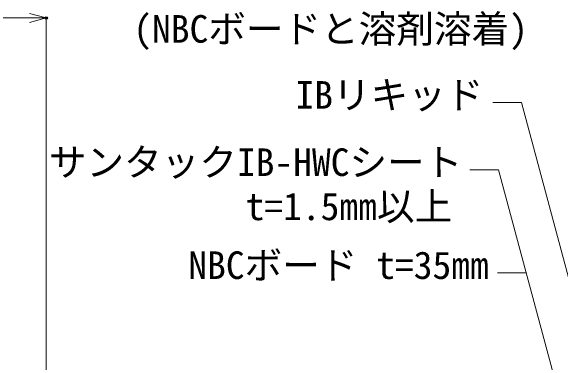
# Model space of a CAD drawing. Units: millimetres, scale not verified. Extents: x -840 to 840, y -594 to 594.
# Drawn here: x 62.7 to 292.5, y -220.7 to -73.7 of the extents above; entities that cross this region are included whole.
import ezdxf
from ezdxf.enums import TextEntityAlignment as Align

# ---------------------------------------------------------------- set-up
doc = ezdxf.new("R2010")
doc.units = ezdxf.units.MM
doc.header["$LTSCALE"] = 2
doc.header["$PDMODE"] = 32
doc.header["$PDSIZE"] = 1
for name, color, linetype, lineweight in [('0-3_文字', 5, 'Continuous', 9), ('0-5_0', 7, 'Continuous', 9), ('1-0_寸法線', 7, 'Continuous', 9)]:
    doc.layers.add(name, color=color, linetype=linetype, lineweight=lineweight)
doc.layers.add('1-2_Defpoints', color=7, linetype='Continuous')
doc.styles.add('ＭＳ ゴシック', font='')
doc.styles.get('ＭＳ ゴシック').set_extended_font_data('MS Gothic')

# ---------------------------------------------------------------- blocks, each defined once
blk = doc.blocks.new('_Open30')
at = {"layer": '0-5_0'}
blk.add_line((0, 0), (-2, 0), dxfattribs=at)
blk.add_lwpolyline([(-2, 0.5359), (0, 0), (-2, -0.5359)], dxfattribs=at)

msp = doc.modelspace()

# ---------------------------------------------------------------- linework, layer by layer
at = {"layer": '1-0_寸法線'}
for p, q in [((-150.557, -76.654), (70.443, -76.654)), ((77.443, -237.654), (77.443, -76.654)), ((276.324, -112.037), (264.324, -112.037)), ((304.689, -217.9), (276.324, -112.037)), ((278.299, -183.327), (266.299, -183.327))]:
    msp.add_line(p, q, dxfattribs=at)
msp.add_lwpolyline([(292.079, -234.754), (266.747, -140.212), (254.747, -140.212)], dxfattribs=at)
at = {"layer": '1-2_Defpoints'}
msp.add_point((77.443, -76.654), dxfattribs=at)

# ---------------------------------------------------------------- block references
at = {"layer": '1-0_寸法線', "xscale": 3.5, "yscale": 3.5}
msp.add_blockref('_Open30', (77.443, -76.654), dxfattribs=at)

# ---------------------------------------------------------------- texts
at = {"layer": '0-3_文字', "color": 7, "style": 'ＭＳ ゴシック'}
for s, p in [('(NBCボードと溶剤溶着)', (113.862, -90.471)), ('IBリキッド', (181.754, -118.096)), ('サンタックIB-HWCシート', (78.542, -146.271)), ('t=1.5㎜以上', (160.874, -164.771)), ('NBCボード t=35㎜', (136.912, -189.386))]:
    msp.add_text(s, height=11.54, dxfattribs=at).set_placement(p, align=Align.BOTTOM_LEFT)

doc.saveas('drawing.dxf')
